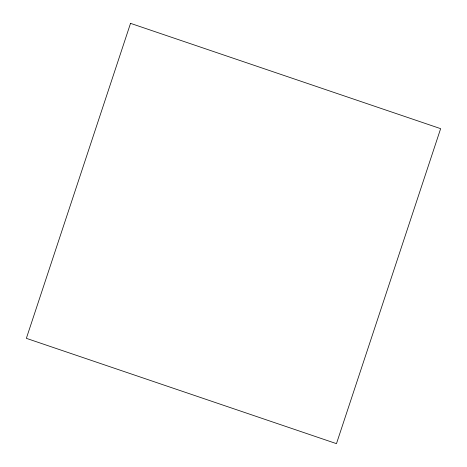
<?xml version="1.0" encoding="UTF-8"?>
<svg xmlns="http://www.w3.org/2000/svg" width="467" height="467" viewBox="0 0 467 467"><rect width="100%" height="100%" fill="white"/><g stroke="black" fill="none" stroke-linecap="round" stroke-linejoin="round"><path stroke-width="0.7" d="M130.532 23.35L26.356 338.341L336.468 443.65L440.644 128.659L130.532 23.35"/></g></svg>
